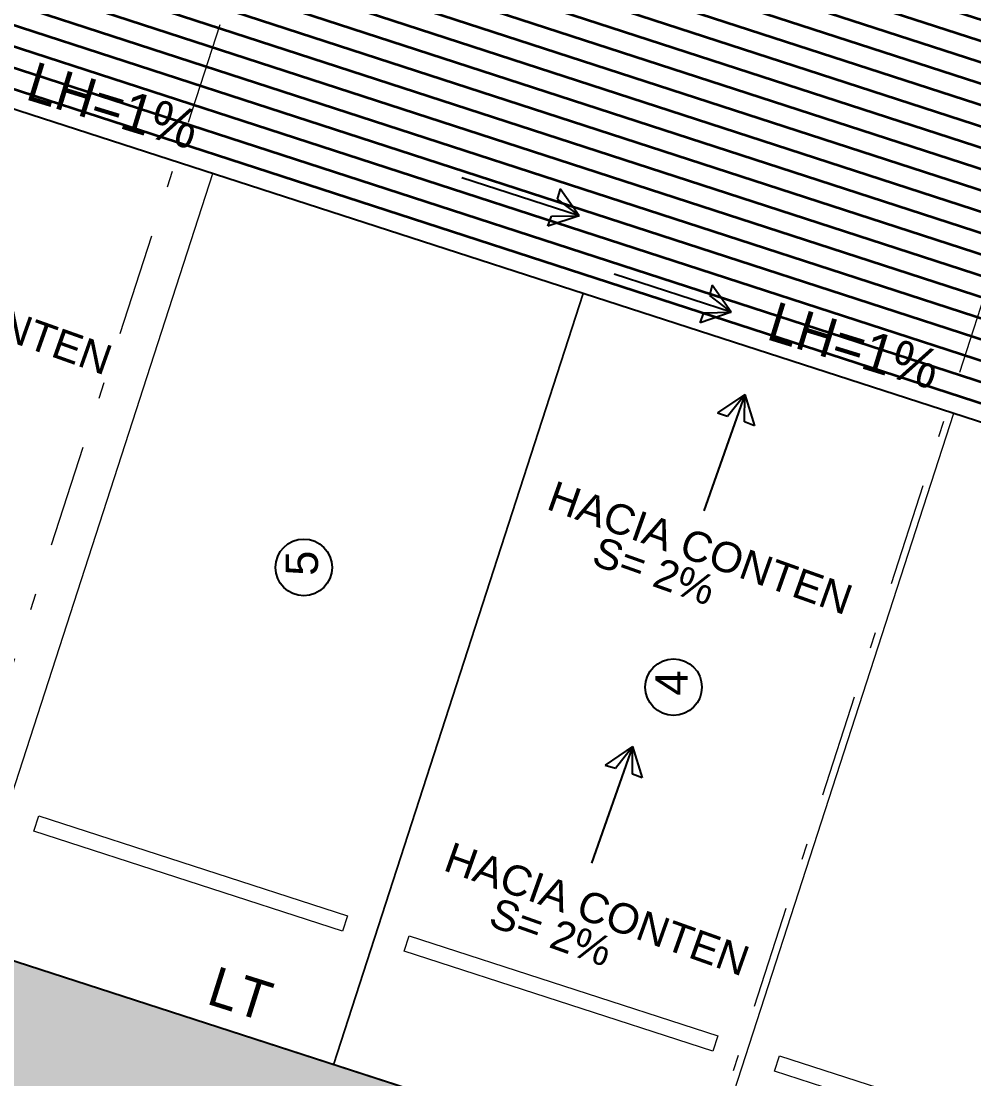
# Model space of a CAD drawing. Header units: feet. Extents: x 1019 to 2236, y -546 to 122.
# Drawn here: x 1105.1 to 1110.98, y -241.24 to -234.72 of the extents above; entities that cross this region are included whole.
import ezdxf

# ---------------------------------------------------------------- set-up
doc = ezdxf.new("R2010")
doc.units = ezdxf.units.FT
doc.header["$LTSCALE"] = 0.05
doc.header["$MEASUREMENT"] = 0
doc.linetypes.add('DASHDOT', pattern=[25.4, 12.7, -6.35, 0, -6.35])
doc.linetypes.add('HIDDEN', pattern=[9.524999999999999, 6.35, -3.175])
for name, color, linetype, lineweight in [('A-GENM', 8, 'Continuous', 9), ('AGUA POTABLE', 5, 'HIDDEN', 35), ('arq-pisos', 251, 'Continuous', 5), ('VUELOS', 8, 'HIDDEN', 0)]:
    doc.layers.add(name, color=color, linetype=linetype, lineweight=lineweight)
for name, color, linetype in [('ANNDTOBJ', 2, 'Continuous'), ('ANNDTTEXT', 2, 'Continuous'), ('DIM', 10, 'Continuous'), ('PERT-VENT', 8, 'Continuous'), ('TEXXT', 2, 'Continuous'), ('TXT', 2, 'Continuous')]:
    doc.layers.add(name, color=color, linetype=linetype)
doc.styles.add('ads', font='trebuc.ttf', dxfattribs={"height": 0.14})
doc.styles.add('DAMIAN', font='arial.ttf', dxfattribs={"height": 0.12})
doc.styles.get("Standard").update_dxf_attribs({"font": 'arial.ttf'})

msp = doc.modelspace()

# ---------------------------------------------------------------- hatches: boundary and pattern name
at = {"layer": 'AGUA POTABLE', "ltscale": 3}
h = msp.add_hatch(dxfattribs=at)
h.set_pattern_fill('ANSI31', color=8, angle=117)
h.set_pattern_definition([(162, (183.4708613402366, -178.0563655396113), (-0.03862712429686844, -0.1188820645368942), [])])
edge = h.paths.add_edge_path()
edge.add_line((1099.430742526286, -233.4363914887242), (1101.435750296662, -227.2533541264768))
edge.add_line((1101.435750296662, -227.2533541264768), (1122.327464745371, -234.018507880469))
edge.add_line((1122.327464745371, -234.018507880469), (1120.32500659584, -240.2023708607895))
edge.add_line((1120.32500659584, -240.2023708607895), (1099.433292147131, -233.4372171067986))
at = {"layer": 'arq-pisos'}
h = msp.add_hatch(dxfattribs=at)
h.set_pattern_fill('AR-HBONE', color=256, scale=0.06, angle=90)
h.set_pattern_definition([(135, (856.7926709093535, 77.64974941367103), (-0.3394112549695428, 4.742829794065559e-17), [0.72, -0.24]), (225, (856.6229652818535, 77.81945504117101), (-0.3394112549695428, 4.742829794065559e-17), [0.72, -0.24])])
edge = h.paths.add_edge_path()
edge.add_line((1080.467131900396, -237.0456512070924), (1087.643781578432, -237.0364224119758))
edge.add_line((1087.643781578432, -237.0364224119758), (1087.643779721789, -237.0349786183718))
edge.add_line((1087.643779721789, -237.0349786183718), (1096.139869125129, -237.0240530929647))
edge.add_line((1096.139869125129, -237.0240530929647), (1096.327007298171, -238.1679739799635))
edge.add_arc((1097.313888600914, -238.0065264829349), 1.000000000000257, 189.2909241103366, 252.0570126603692)
edge.add_line((1097.00581811637, -238.9578900183691), (1116.043871448137, -245.1227913376059))
edge.add_line((1116.043871448137, -245.1227913376059), (1116.351941932678, -244.1714278021783))
edge.add_line((1116.351941932679, -244.1714278021783), (1097.89039010357, -238.1932091658944))
edge.add_line((1097.89039010357, -238.1932091658945), (1102.973553098533, -222.4957108312331))
edge.add_line((1102.973553098533, -222.4957108312331), (1107.542647689461, -223.9752747751139))
edge.add_line((1107.542647689461, -223.9752747751139), (1109.072801628794, -219.2151546256508))
edge.add_line((1109.072801628794, -219.2151546256508), (1108.705004318849, -219.0960545222013))
edge.add_line((1108.705004318849, -219.0960545222011), (1108.218579942385, -219.0939984674119))
edge.add_line((1108.218579942385, -219.093998467412), (1106.985650112821, -222.9014533858398))
edge.add_line((1106.98565011282, -222.9014533858398), (1102.289148716652, -221.3806325777186))
edge.add_line((1102.289148716652, -221.3806325777185), (1097.934106870986, -234.8295938224098))
edge.add_arc((1096.982743335552, -234.5215233378667), 0.9999999999998797, 270.07367932703687, 342.05701266037966, ccw=False)
edge.add_line((1096.984029282045, -235.521522511037), (1087.178435507194, -235.5341319903906))
edge.add_line((1087.178435507194, -235.5341319903906), (1087.178435507195, -232.3647135079118))
edge.add_line((1087.178435507195, -232.3647135079119), (1085.174362387643, -232.3672906408428))
edge.add_line((1085.174362387643, -232.3672906408427), (1085.178439943499, -235.5381476757902))
edge.add_line((1085.178439943499, -235.5381476757902), (1080.465201124013, -235.5442086537329))
edge.add_line((1080.465201124013, -235.5442086537329), (1070.904063599245, -229.3663044251924))
edge.add_line((1070.904063599245, -229.3663044251924), (1070.672698766311, -231.3528769293018))
edge.add_line((1070.672698766311, -231.3528769293018), (1079.234423259103, -236.8850130177744))
edge.add_arc((1079.777134830062, -236.0450938843176), 0.9999999999996037, 237.1315812994204, 270.0736793270483)
edge.add_line((1079.778420776555, -237.0450930574876), (1080.467131900396, -237.0456512070924))

# ---------------------------------------------------------------- linework, layer by layer
at = {"layer": 'A-GENM'}
for p, q in [((1104.74275717954, -240.4121422726785), (1106.283109602256, -235.6553245955082)), ((1107.026029664581, -241.1515114355821), (1108.566382087297, -236.3946937584118)), ((1107.028579285427, -241.1523370536555), (1108.568931708143, -236.3955193764851)), ((1109.311851770468, -241.8917062165591), (1110.852204193184, -237.1348885393887)), ((1097.89039010357, -238.1932091658934), (1116.351941932679, -244.1714278021783))]:
    msp.add_line(p, q, dxfattribs=at)
for points in [[(1107.113020393584, -240.2336701567823), (1107.082213345129, -240.3288065103255), (1105.179486274261, -239.7126655412393), (1105.210293322716, -239.6175291876958)], [(1109.396292878625, -240.9730393196859), (1109.365485830171, -241.0681756732292), (1107.462758759303, -240.4520347041429), (1107.493565807757, -240.3568983505995)], [(1111.679565363666, -241.7124084825894), (1111.648758315212, -241.8075448361327), (1109.746031244344, -241.1914038670463), (1109.776838292799, -241.096267513503)]]:
    msp.add_lwpolyline(points, close=True, dxfattribs=at)
at = {"layer": 'ANNDTOBJ', "extrusion": (7.74728961152093e-15, 7.31823233383008e-14, -1)}
msp.add_line((1099.430742526286, -233.4363914887241), (1117.939862532166, -239.430013649236), dxfattribs=at)
at = {"layer": 'ANNDTTEXT', "ltscale": 0.5}
for p, q in [((1108.541199580177, -235.9165076423894), (1107.817648398058, -235.6822073408067)), ((1108.423873818579, -235.7514215872037), (1108.405932441838, -235.8144479764059)), ((1108.541199580177, -235.9165076423904), (1108.423873818579, -235.7514215872037)), ((1108.405932441838, -235.8144479764059), (1108.541199580177, -235.9165076423904)), ((1108.541199580177, -235.9165076423904), (1108.349460202251, -235.9817360940373)), ((1108.349460202251, -235.9817360940373), (1108.371788025755, -235.9201269467221)), ((1108.371788025755, -235.9201269467221), (1108.541199580177, -235.9165076423904)), ((1109.48043590992, -236.510680914283), (1108.756884727801, -236.2763806127003)), ((1109.363110148322, -236.3455948590973), (1109.345168771581, -236.4086212482995)), ((1109.48043590992, -236.510680914284), (1109.363110148322, -236.3455948590973)), ((1109.345168771581, -236.4086212482995), (1109.48043590992, -236.510680914284)), ((1109.48043590992, -236.510680914284), (1109.288696531994, -236.5759093659309)), ((1109.288696531994, -236.5759093659309), (1109.311024355498, -236.5143002186157)), ((1109.311024355498, -236.5143002186157), (1109.48043590992, -236.510680914284)), ((1109.562745471519, -237.0189733074673), (1109.311560551767, -237.7368375568604)), ((1109.56274547152, -237.0189733074668), (1109.394956404012, -237.1323997980973)), ((1109.457545229289, -237.1518126208119), (1109.56274547152, -237.0189733074668)), ((1109.56239538209, -237.188423157195), (1109.56274547152, -237.0189733074668)), ((1109.56274547152, -237.0189733074668), (1109.62346460353, -237.2121880247114)), ((1109.394956404012, -237.1323997980973), (1109.457545229289, -237.1518126208119)), ((1109.62346460353, -237.2121880247114), (1109.56239538209, -237.188423157195)), ((1108.870261830198, -239.1905544367403), (1108.619076910446, -239.9084186861334)), ((1108.870261830199, -239.1905544367399), (1108.702472762692, -239.3039809273703)), ((1108.765061587968, -239.3233937500849), (1108.870261830199, -239.1905544367399)), ((1108.86991174077, -239.360004286468), (1108.870261830199, -239.1905544367399)), ((1108.870261830199, -239.1905544367399), (1108.93098096221, -239.3837691539844)), ((1108.702472762692, -239.3039809273703), (1108.765061587968, -239.3233937500849)), ((1108.93098096221, -239.3837691539844), (1108.86991174077, -239.360004286468))]:
    msp.add_line(p, q, dxfattribs=at)
at = {"layer": 'DIM'}
msp.add_lwpolyline([(1116.351941932679, -244.1714278021783), (1097.89039010357, -238.1932091658945), (1102.973553098533, -222.4957108312331), (1107.542647689461, -223.9752747751139), (1109.072801628794, -219.2151546256508), (1108.705004318849, -219.0960545222011), (1108.218579942385, -219.093998467412), (1106.98565011282, -222.9014533858398), (1102.289148716652, -221.3806325777185), (1097.934106870986, -234.8295938224098, -0.3248392986090066), (1096.984029282045, -235.521522511037)], format="xyb", dxfattribs=at)
at = {"layer": 'TXT'}
for centre in [(1106.843602175992, -238.0850524047959), (1109.124325040188, -238.8235959496261)]:
    msp.add_circle(centre, 0.1746523343572335, dxfattribs=at)
at = {"layer": 'VUELOS', "linetype": 'DASHDOT'}
for p, q in [((1101.912059027833, -248.3738998529012), (1113.341274780528, -213.0789279186565)), ((1106.668876705002, -249.9142522756172), (1118.098092457697, -214.6192803413725))]:
    msp.add_line(p, q, dxfattribs=at)

# ---------------------------------------------------------------- texts
at = {"layer": 'PERT-VENT', "color": 2, "insert": (1106.272178057727, -240.6573943918443), "char_height": 0.2429975699999999, "attachment_point": 4, "rotation": 342.5225889990284}
msp.add_mtext('\\fSchadow Lt BT|b0|i0|c0|p18;LT', dxfattribs=at)
at = {"layer": 'TEXXT', "char_height": 0.186024384, "width": 2.885762879999999, "attachment_point": 1, "rotation": 340.4222067615043, "style": 'DAMIAN'}
for s, insert in [('HACIA CONTEN', (1103.828247414259, -236.0686043197015)), ('HACIA CONTEN', (1108.394792384342, -237.5473426455086)), ('S= 2%', (1108.671734237067, -237.8887785655608)), ('HACIA CONTEN', (1107.758656742141, -239.7752296177009)), ('S= 2%', (1108.035598594866, -240.1166655377531))]:
    msp.add_mtext(s, dxfattribs=dict(at, insert=insert))
at = {"layer": 'TXT', "char_height": 0.2433599999999999, "width": 4.672511999999997, "attachment_point": 8, "rotation": 342.9536047789091, "style": 'ads'}
for insert in [(1105.632829665537, -235.3555924475955), (1110.201924256465, -236.8351563914765)]:
    msp.add_mtext('{\\fSchadow Lt BT|b0|i0|c0|p18;LH=1%}', dxfattribs=dict(at, insert=insert))
at = {"layer": 'TXT', "char_height": 0.2, "attachment_point": 1, "rotation": 90}
for s, insert in [('5', (1106.731228736874, -238.1370179545482)), ('4', (1109.01195160107, -238.8755614993785))]:
    msp.add_mtext_dynamic_manual_height_columns(s, width=0.9963603921005415, gutter_width=1, heights=[0], dxfattribs=dict(at, insert=insert))

doc.saveas('drawing.dxf')
